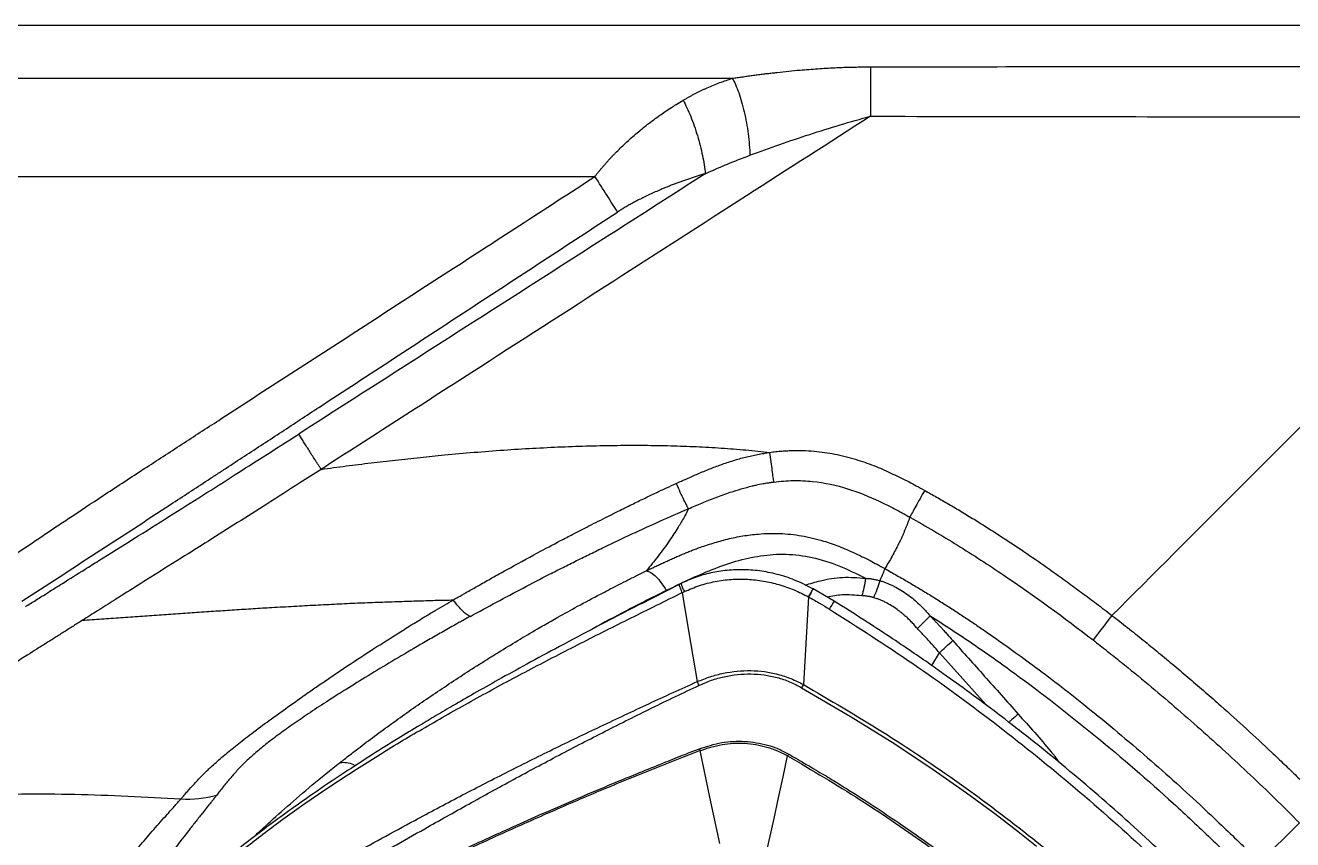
# Model space of a CAD drawing. Extents: x 0 to 84, y -21 to 126.
# Drawn here: x 64.05 to 74.48, y 68.35 to 75.05 of the extents above; entities that cross this region are included whole.
import ezdxf

# ---------------------------------------------------------------- set-up
doc = ezdxf.new("R2010")
doc.units = 0
doc.header["$MEASUREMENT"] = 0
doc.layers.add('1', color=4, linetype='Continuous')

# ---------------------------------------------------------------- blocks, each defined once
blk = doc.blocks.new('PRODIGY')
at = {"layer": '1', "color": 3, "linetype": 'Continuous', "lineweight": 25}
for p, q in [((47.723, 75.05), (77.849, 75.05)), ((48.125, 74.614), (69.869, 74.614)), ((48.307, 73.806), (68.739, 73.806)), ((69.449, 70.459), (69.431, 70.45)), ((70.532, 70.41), (70.533, 70.412)), ((70.533, 70.412), (70.534, 70.413)), ((70.708, 70.312), (70.534, 70.414)), ((70.497, 70.348), (70.455, 69.627)), ((71.512, 69.783), (71.575, 69.889)), ((71.575, 69.889), (71.958, 69.459)), ((69.581, 69.651), (69.595, 69.62)), ((70.455, 69.627), (70.44, 69.601)), ((69.599, 69.098), (69.605, 69.084)), ((74.537, 68.49), (74.21, 68.163))]:
    blk.add_line(p, q, dxfattribs=at)
at = {"layer": '1', "color": 3, "linetype": 'Continuous', "lineweight": 25, "flags": 128}
for points in [[(69.456, 70.382), (69.526, 69.972), (69.581, 69.651)], [(70.44, 69.601), (70.847, 69.362), (71.208, 69.138), (71.524, 68.927), (71.798, 68.736), (72.03, 68.566), (72.222, 68.419), (72.374, 68.298)], [(69.768, 68.318), (69.686, 68.701), (69.605, 69.084)], [(70.155, 68.258), (70.213, 68.524), (70.251, 68.696), (70.288, 68.868), (70.325, 69.04)]]:
    blk.add_lwpolyline(points, dxfattribs=at)
at = {"layer": '1', "color": 3, "linetype": 'Continuous', "lineweight": 25}
blk.add_arc((74.701, 67.824), 4.705, 148.0639, 148.9786, dxfattribs=at)
for points, knots in [([(69.869, 74.614), (69.883, 74.616), (69.91, 74.62), (69.952, 74.626), (69.993, 74.632), (70.034, 74.638), (70.075, 74.643), (70.116, 74.648), (70.157, 74.654), (70.198, 74.658), (70.257, 74.665), (70.333, 74.673), (70.444, 74.684), (70.571, 74.693), (70.687, 74.7), (70.773, 74.704), (70.832, 74.706), (70.891, 74.707), (70.948, 74.708), (70.987, 74.709), (71.006, 74.709)], [0, 0, 0, 0, 0.037209, 0.074291, 0.11125, 0.148089, 0.18481, 0.221416, 0.257912, 0.294299, 0.330581, 0.414283, 0.49661, 0.623724, 0.747001, 0.798521, 0.849564, 0.900147, 0.950287, 1, 1, 1, 1]), ([(71.006, 74.709), (71.354, 74.709), (72.079, 74.71), (73.21, 74.711), (74.427, 74.712), (75.731, 74.713), (76.629, 74.713), (77.092, 74.713)], [0, 0, 0, 0, 0.171551, 0.357326, 0.557326, 0.771551, 1, 1, 1, 1]), ([(71.006, 74.709), (71.006, 74.688), (71.006, 74.662), (71.006, 74.604), (71.007, 74.572), (71.007, 74.501), (71.007, 74.463), (71.007, 74.384), (71.007, 74.343), (71.007, 74.302)], [0, 0, 0, 0, 0.25, 0.25, 0.5, 0.5, 0.75, 0.75, 1, 1, 1, 1]), ([(69.464, 74.433), (69.472, 74.438), (69.486, 74.446), (69.509, 74.459), (69.531, 74.471), (69.553, 74.483), (69.575, 74.494), (69.597, 74.505), (69.619, 74.516), (69.641, 74.526), (69.673, 74.541), (69.715, 74.559), (69.767, 74.579), (69.818, 74.597), (69.853, 74.608), (69.869, 74.614)], [0, 0, 0, 0, 0.0572164, 0.1140603, 0.1705344, 0.2266418, 0.2823858, 0.3377698, 0.3927975, 0.4474727, 0.5017996, 0.6319083, 0.7582511, 0.8809179, 1, 1, 1, 1]), ([(69.869, 74.614), (69.887, 74.584), (69.905, 74.544), (69.939, 74.449), (69.954, 74.395), (69.981, 74.279), (69.992, 74.218), (70.008, 74.096), (70.013, 74.036), (70.015, 73.981)], [0, 0, 0, 0, 0.25, 0.25, 0.5, 0.5, 0.75, 0.75, 1, 1, 1, 1]), ([(68.739, 73.806), (68.743, 73.812), (68.752, 73.824), (68.766, 73.841), (68.78, 73.858), (68.795, 73.876), (68.81, 73.893), (68.825, 73.91), (68.84, 73.928), (68.856, 73.945), (68.872, 73.963), (68.889, 73.981), (68.928, 74.02), (68.993, 74.084), (69.082, 74.163), (69.176, 74.239), (69.254, 74.297), (69.319, 74.342), (69.364, 74.371), (69.413, 74.403), (69.445, 74.422), (69.464, 74.433)], [0, 0, 0, 0, 0.021624, 0.043554, 0.065788, 0.088328, 0.111174, 0.134326, 0.157784, 0.181548, 0.205618, 0.229994, 0.254675, 0.373362, 0.505267, 0.622017, 0.753225, 0.811235, 0.876703, 0.92657, 1, 1, 1, 1]), ([(69.464, 74.433), (69.486, 74.395), (69.507, 74.349), (69.547, 74.25), (69.566, 74.197), (69.599, 74.088), (69.613, 74.032), (69.635, 73.926), (69.643, 73.875), (69.647, 73.829)], [0, 0, 0, 0, 0.25, 0.25, 0.5, 0.5, 0.75, 0.75, 1, 1, 1, 1]), ([(71.007, 74.302), (70.667, 74.084), (69.962, 73.632), (68.869, 72.929), (67.701, 72.179), (66.899, 71.663), (66.485, 71.397)], [0, 0, 0, 0, 0.225574, 0.467427, 0.725565, 1, 1, 1, 1]), ([(70.015, 73.981), (70.177, 74.041), (70.341, 74.099), (70.59, 74.18), (70.673, 74.206), (70.84, 74.256), (70.923, 74.28), (71.007, 74.302)], [0, 0, 0, 0, 0.5, 0.5, 0.75, 0.75, 1, 1, 1, 1]), ([(71.007, 74.302), (71.514, 74.301), (72.02, 74.3), (73.033, 74.299), (73.539, 74.298), (74.555, 74.297), (75.063, 74.296), (76.079, 74.295), (76.586, 74.294), (77.093, 74.294)], [0, 0, 0, 0, 0.25, 0.25, 0.5, 0.5, 0.75, 0.75, 1, 1, 1, 1]), ([(77.093, 74.294), (76.75, 73.952), (76.408, 73.609), (75.725, 72.926), (75.383, 72.584), (74.359, 71.56), (73.677, 70.878), (72.994, 70.195)], [0, 0, 0, 0, 0.25, 0.25, 0.5, 0.5, 1, 1, 1, 1]), ([(63.828, 70.603), (63.86, 70.625), (63.924, 70.669), (64.022, 70.735), (64.123, 70.803), (64.225, 70.872), (64.33, 70.942), (64.498, 71.054), (64.738, 71.212), (65.045, 71.413), (65.356, 71.615), (65.765, 71.88), (66.478, 72.342), (67.504, 73.006), (68.326, 73.538), (68.739, 73.806)], [0, 0, 0, 0, 0.0196866, 0.0398436, 0.0604709, 0.0815687, 0.1031371, 0.1251762, 0.184711, 0.2503385, 0.312889, 0.3744837, 0.4993888, 0.7479009, 1, 1, 1, 1]), ([(69.647, 73.829), (69.089, 73.472), (68.532, 73.115), (67.417, 72.402), (66.859, 72.045), (66.302, 71.688)], [0, 0, 0, 0, 0.5, 0.5, 1, 1, 1, 1]), ([(68.925, 73.514), (68.9, 73.554), (68.87, 73.601), (68.807, 73.701), (68.773, 73.754), (68.739, 73.806)], [0, 0, 0, 0, 0.5, 0.5, 1, 1, 1, 1]), ([(69.647, 73.829), (69.636, 73.826), (69.614, 73.819), (69.581, 73.809), (69.549, 73.798), (69.516, 73.788), (69.484, 73.777), (69.453, 73.766), (69.421, 73.754), (69.391, 73.743), (69.36, 73.731), (69.33, 73.719), (69.3, 73.707), (69.249, 73.685), (69.179, 73.654), (69.108, 73.619), (69.056, 73.592), (69.021, 73.572), (68.988, 73.553), (68.956, 73.534), (68.935, 73.52), (68.925, 73.514)], [0, 0, 0, 0, 0.044794, 0.089162, 0.13311, 0.176641, 0.219763, 0.26248, 0.304798, 0.346724, 0.388262, 0.42942, 0.470204, 0.510619, 0.639076, 0.759568, 0.810113, 0.859396, 0.907448, 0.954304, 1, 1, 1, 1]), ([(64.022, 70.314), (64.226, 70.445), (64.43, 70.577), (64.838, 70.842), (65.042, 70.975), (65.348, 71.175), (65.45, 71.242), (65.578, 71.325), (65.604, 71.342), (65.654, 71.375), (65.679, 71.391), (65.754, 71.44), (65.804, 71.473), (65.905, 71.539), (65.956, 71.573), (66.059, 71.64), (66.212, 71.74), (66.365, 71.84), (66.877, 72.174), (67.286, 72.442), (68.105, 72.978), (68.515, 73.246), (68.925, 73.514)], [0, 0, 0, 0, 0.125, 0.125, 0.25, 0.25, 0.3125, 0.3125, 0.328125, 0.328125, 0.34375, 0.34375, 0.375, 0.375, 0.40625, 0.40625, 0.4375, 0.5, 0.5, 0.75, 0.75, 1, 1, 1, 1]), ([(64.051, 70.267), (64.079, 70.285), (64.142, 70.324), (64.243, 70.388), (64.378, 70.472), (64.517, 70.56), (64.81, 70.743), (65.134, 70.946), (65.508, 71.182), (65.766, 71.346), (66.029, 71.514), (66.204, 71.625), (66.302, 71.688)], [0, 0, 0, 0, 0.038095, 0.083203, 0.135332, 0.21748, 0.268353, 0.524481, 0.648727, 0.766552, 0.868763, 1, 1, 1, 1]), ([(66.485, 71.397), (66.483, 71.401), (66.478, 71.409), (66.471, 71.42), (66.464, 71.431), (66.456, 71.443), (66.449, 71.454), (66.442, 71.465), (66.429, 71.486), (66.41, 71.515), (66.386, 71.553), (66.363, 71.59), (66.345, 71.619), (66.331, 71.641), (66.321, 71.657), (66.311, 71.673), (66.305, 71.683), (66.302, 71.688)], [0, 0, 0, 0, 0.035775, 0.071491, 0.107172, 0.142844, 0.178534, 0.214266, 0.25007, 0.37507, 0.500007, 0.625003, 0.749945, 0.812342, 0.874715, 0.93722, 1, 1, 1, 1]), ([(66.485, 71.397), (66.52, 71.402), (66.588, 71.411), (66.691, 71.425), (66.794, 71.438), (66.896, 71.45), (66.997, 71.462), (67.098, 71.474), (67.199, 71.485), (67.3, 71.496), (67.4, 71.506), (67.629, 71.528), (67.984, 71.558), (68.382, 71.58), (68.693, 71.591), (68.919, 71.595), (69.142, 71.596), (69.325, 71.593), (69.468, 71.588), (69.573, 71.584), (69.676, 71.579), (69.779, 71.573), (69.88, 71.565), (69.98, 71.557), (70.079, 71.548), (70.145, 71.54), (70.177, 71.537)], [0, 0, 0, 0, 0.028103, 0.056086, 0.083951, 0.111696, 0.139321, 0.166827, 0.194213, 0.221479, 0.248625, 0.27565, 0.408134, 0.537053, 0.599035, 0.660101, 0.720256, 0.779508, 0.808083, 0.836364, 0.864354, 0.892053, 0.919465, 0.946592, 0.973436, 1, 1, 1, 1]), ([(69.408, 71.281), (69.423, 71.288), (69.447, 71.299), (69.476, 71.312), (69.506, 71.325), (69.541, 71.341), (69.604, 71.368), (69.681, 71.4), (69.779, 71.437), (69.876, 71.47), (69.961, 71.494), (70.028, 71.51), (70.078, 71.52), (70.128, 71.529), (70.161, 71.534), (70.177, 71.537)], [0, 0, 0, 0, 0.058937, 0.09794, 0.116503, 0.180912, 0.237539, 0.37009, 0.489238, 0.622916, 0.749716, 0.813427, 0.876341, 0.938523, 1, 1, 1, 1]), ([(70.177, 71.537), (70.186, 71.538), (70.202, 71.54), (70.227, 71.543), (70.252, 71.546), (70.276, 71.548), (70.301, 71.549), (70.326, 71.551), (70.351, 71.552), (70.4, 71.553), (70.472, 71.552), (70.591, 71.544), (70.737, 71.521), (70.873, 71.485), (70.979, 71.449), (71.076, 71.412), (71.168, 71.371), (71.258, 71.327), (71.322, 71.295), (71.387, 71.26), (71.43, 71.237), (71.453, 71.224)], [0, 0, 0, 0, 0.018572, 0.037153, 0.055745, 0.074353, 0.092981, 0.111634, 0.130315, 0.149028, 0.220582, 0.291337, 0.417396, 0.549108, 0.607173, 0.667411, 0.780998, 0.83415, 0.891416, 0.941496, 1, 1, 1, 1]), ([(70.177, 71.537), (70.181, 71.511), (70.184, 71.484), (70.19, 71.434), (70.193, 71.41), (70.199, 71.367), (70.201, 71.348), (70.206, 71.316), (70.208, 71.303), (70.209, 71.293)], [0, 0, 0, 0, 0.25, 0.25, 0.5, 0.5, 0.75, 0.75, 1, 1, 1, 1]), ([(66.485, 71.397), (66.427, 71.36), (66.278, 71.264), (65.969, 71.067), (65.643, 70.861), (65.313, 70.654), (65.082, 70.509), (64.899, 70.394), (64.764, 70.309), (64.65, 70.237), (64.562, 70.182), (64.521, 70.156)], [0, 0, 0, 0, 0.0890755, 0.2281055, 0.4725547, 0.5858288, 0.7308807, 0.8251706, 0.8659172, 0.9364009, 1, 1, 1, 1]), ([(67.573, 70.323), (67.592, 70.334), (67.634, 70.358), (67.705, 70.399), (67.793, 70.448), (67.896, 70.507), (68.056, 70.595), (68.243, 70.698), (68.426, 70.795), (68.567, 70.869), (68.696, 70.935), (68.821, 70.998), (68.939, 71.057), (69.039, 71.107), (69.143, 71.157), (69.239, 71.203), (69.326, 71.244), (69.382, 71.269), (69.408, 71.281)], [0, 0, 0, 0, 0.0314961, 0.0719124, 0.1213345, 0.1795348, 0.2461286, 0.3882116, 0.4916124, 0.5464696, 0.6179929, 0.7016263, 0.7471105, 0.8072323, 0.8622844, 0.9125799, 0.9584175, 1, 1, 1, 1]), ([(69.408, 71.281), (69.419, 71.257), (69.429, 71.233), (69.449, 71.188), (69.459, 71.167), (69.477, 71.131), (69.485, 71.114), (69.498, 71.089), (69.504, 71.079), (69.508, 71.073)], [0, 0, 0, 0, 0.25, 0.25, 0.5, 0.5, 0.75, 0.75, 1, 1, 1, 1]), ([(69.508, 71.073), (69.527, 71.081), (69.564, 71.097), (69.62, 71.12), (69.677, 71.144), (69.735, 71.166), (69.794, 71.188), (69.863, 71.212), (69.943, 71.237), (70.014, 71.256), (70.074, 71.27), (70.118, 71.279), (70.16, 71.286), (70.189, 71.29), (70.204, 71.292), (70.209, 71.293)], [0, 0, 0, 0, 0.082215, 0.165257, 0.249041, 0.333331, 0.418084, 0.503179, 0.631125, 0.758168, 0.804262, 0.881899, 0.938873, 0.977934, 1, 1, 1, 1]), ([(70.209, 71.293), (70.264, 71.3), (70.319, 71.304), (70.425, 71.306), (70.478, 71.303), (70.631, 71.288), (70.727, 71.266), (70.909, 71.21), (70.995, 71.174), (71.122, 71.115), (71.164, 71.094), (71.226, 71.061), (71.247, 71.05), (71.278, 71.033), (71.294, 71.025), (71.309, 71.016), (71.32, 71.01), (71.325, 71.007), (71.33, 71.004)], [0, 0, 0, 0, 0.125, 0.125, 0.25, 0.25, 0.5, 0.5, 0.75, 0.75, 0.875, 0.875, 0.9375, 0.9375, 0.96875, 0.984375, 0.984375, 1, 1, 1, 1]), ([(71.453, 71.224), (71.44, 71.201), (71.427, 71.178), (71.403, 71.134), (71.391, 71.113), (71.369, 71.075), (71.36, 71.057), (71.343, 71.027), (71.336, 71.014), (71.33, 71.004)], [0, 0, 0, 0, 0.25, 0.25, 0.5, 0.5, 0.75, 0.75, 1, 1, 1, 1]), ([(71.453, 71.224), (71.469, 71.215), (71.502, 71.197), (71.551, 71.169), (71.601, 71.14), (71.652, 71.111), (71.703, 71.081), (71.755, 71.05), (71.807, 71.018), (71.86, 70.986), (71.95, 70.93), (72.08, 70.847), (72.253, 70.733), (72.436, 70.607), (72.601, 70.49), (72.745, 70.384), (72.869, 70.292), (72.952, 70.228), (72.994, 70.195)], [0, 0, 0, 0, 0.030126, 0.060714, 0.091767, 0.123286, 0.155274, 0.187734, 0.220667, 0.254076, 0.287964, 0.392945, 0.502193, 0.623641, 0.7512, 0.830472, 0.913393, 1, 1, 1, 1]), ([(67.714, 70.188), (67.785, 70.227), (67.857, 70.266), (68.002, 70.344), (68.074, 70.383), (68.22, 70.459), (68.293, 70.497), (68.403, 70.553), (68.439, 70.572), (68.495, 70.599), (68.513, 70.609), (68.55, 70.627), (68.569, 70.637), (68.607, 70.656), (68.626, 70.665), (68.663, 70.683), (68.682, 70.693), (68.739, 70.72), (68.777, 70.739), (68.891, 70.794), (68.967, 70.83), (69.12, 70.901), (69.197, 70.936), (69.351, 71.005), (69.429, 71.039), (69.508, 71.073)], [0, 0, 0, 0, 0.125, 0.125, 0.25, 0.25, 0.375, 0.375, 0.4375, 0.4375, 0.46875, 0.46875, 0.5, 0.5, 0.53125, 0.53125, 0.5625, 0.5625, 0.625, 0.625, 0.75, 0.75, 0.875, 0.875, 1, 1, 1, 1]), ([(69.508, 71.073), (69.505, 71.066), (69.494, 71.043), (69.467, 70.992), (69.419, 70.911), (69.364, 70.826), (69.307, 70.747), (69.26, 70.684), (69.211, 70.622), (69.178, 70.582), (69.161, 70.562)], [0, 0, 0, 0, 0.035939, 0.131323, 0.286392, 0.501192, 0.626492, 0.751497, 0.876049, 1, 1, 1, 1]), ([(71.33, 71.004), (71.328, 70.996), (71.322, 70.979), (71.313, 70.955), (71.303, 70.93), (71.293, 70.905), (71.283, 70.881), (71.272, 70.857), (71.261, 70.832), (71.25, 70.808), (71.234, 70.775), (71.213, 70.733), (71.185, 70.682), (71.156, 70.631), (71.135, 70.598), (71.125, 70.581)], [0, 0, 0, 0, 0.0553876, 0.1109198, 0.1666016, 0.2224383, 0.278435, 0.3345967, 0.3909286, 0.4474357, 0.5041229, 0.6260289, 0.7492791, 0.8739205, 1, 1, 1, 1]), ([(71.33, 71.004), (71.464, 70.93), (71.595, 70.853), (71.852, 70.693), (71.979, 70.611), (72.355, 70.357), (72.599, 70.179), (72.839, 69.994)], [0, 0, 0, 0, 0.25, 0.25, 0.5, 0.5, 1, 1, 1, 1]), ([(69.161, 70.562), (69.173, 70.568), (69.197, 70.579), (69.233, 70.597), (69.27, 70.614), (69.306, 70.631), (69.342, 70.647), (69.378, 70.664), (69.414, 70.679), (69.45, 70.695), (69.485, 70.709), (69.521, 70.724), (69.557, 70.738), (69.619, 70.761), (69.71, 70.791), (69.831, 70.825), (69.956, 70.851), (70.099, 70.869), (70.261, 70.873), (70.441, 70.854), (70.604, 70.815), (70.75, 70.765), (70.856, 70.719), (70.941, 70.678), (71.002, 70.648), (71.063, 70.615), (71.104, 70.593), (71.125, 70.581)], [0, 0, 0, 0, 0.020574, 0.04098, 0.061213, 0.081274, 0.101159, 0.120868, 0.140399, 0.15975, 0.178922, 0.197913, 0.216725, 0.235356, 0.296758, 0.356634, 0.419112, 0.480999, 0.564953, 0.650366, 0.738523, 0.802149, 0.869865, 0.901533, 0.935279, 0.965536, 1, 1, 1, 1]), ([(69.325, 70.4), (69.327, 70.401), (69.329, 70.402), (69.333, 70.404), (69.336, 70.406), (69.34, 70.408), (69.342, 70.409), (69.346, 70.411), (69.348, 70.411), (69.357, 70.416), (69.365, 70.42), (69.388, 70.431), (69.404, 70.439), (69.45, 70.461), (69.481, 70.476), (69.575, 70.519), (69.639, 70.547), (69.768, 70.598), (69.833, 70.621), (69.966, 70.66), (70.034, 70.675), (70.171, 70.696), (70.241, 70.701), (70.383, 70.697), (70.455, 70.688), (70.6, 70.656), (70.673, 70.633), (70.819, 70.574), (70.892, 70.539), (70.966, 70.501)], [0, 0, 0, 0, 0.003906, 0.003906, 0.007813, 0.007813, 0.011719, 0.011719, 0.015625, 0.015625, 0.03125, 0.03125, 0.0625, 0.0625, 0.125, 0.125, 0.25, 0.25, 0.375, 0.375, 0.5, 0.5, 0.625, 0.625, 0.75, 0.75, 0.875, 0.875, 1, 1, 1, 1]), ([(66.642, 68.986), (66.654, 68.995), (66.68, 69.016), (66.724, 69.05), (66.778, 69.091), (66.84, 69.139), (66.931, 69.207), (67.048, 69.293), (67.237, 69.429), (67.482, 69.596), (67.708, 69.744), (67.865, 69.843), (67.969, 69.907), (68.102, 69.988), (68.247, 70.074), (68.359, 70.138), (68.468, 70.2), (68.603, 70.275), (68.742, 70.349), (68.85, 70.405), (68.919, 70.441), (68.994, 70.479), (69.075, 70.52), (69.132, 70.547), (69.161, 70.562)], [0, 0, 0, 0, 0.01686, 0.037468, 0.061673, 0.092702, 0.123789, 0.187065, 0.249828, 0.374444, 0.501941, 0.533209, 0.564939, 0.627579, 0.689444, 0.730233, 0.750856, 0.808626, 0.874227, 0.895704, 0.919021, 0.944193, 0.971206, 1, 1, 1, 1]), ([(69.161, 70.562), (69.172, 70.561), (69.185, 70.556), (69.213, 70.54), (69.227, 70.528), (69.257, 70.5), (69.271, 70.482), (69.299, 70.444), (69.313, 70.423), (69.325, 70.4)], [0, 0, 0, 0, 0.25, 0.25, 0.5, 0.5, 0.75, 0.75, 1, 1, 1, 1]), ([(70.54, 70.41), (70.494, 70.434), (70.403, 70.482), (70.258, 70.531), (70.113, 70.562), (69.969, 70.574), (69.828, 70.569), (69.693, 70.548), (69.566, 70.512), (69.488, 70.476), (69.449, 70.459)], [0, 0, 0, 0, 0.137243, 0.271787, 0.401563, 0.528554, 0.652435, 0.772744, 0.88866, 1, 1, 1, 1]), ([(71.125, 70.581), (71.121, 70.57), (71.116, 70.556), (71.102, 70.522), (71.093, 70.503), (71.083, 70.482)], [0, 0, 0, 0, 0.5, 0.5, 1, 1, 1, 1]), ([(71.125, 70.581), (71.142, 70.571), (71.175, 70.553), (71.225, 70.524), (71.275, 70.496), (71.324, 70.467), (71.372, 70.438), (71.42, 70.41), (71.468, 70.381), (71.515, 70.352), (71.561, 70.323), (71.607, 70.294), (71.653, 70.265), (71.698, 70.236), (71.742, 70.207), (71.786, 70.178), (71.83, 70.149), (71.873, 70.12), (71.915, 70.091), (72.001, 70.032), (72.135, 69.938), (72.324, 69.801), (72.531, 69.646), (72.763, 69.464), (73.09, 69.197), (73.413, 68.917), (73.705, 68.651), (73.885, 68.481), (74.027, 68.345), (74.131, 68.243), (74.188, 68.186), (74.21, 68.163)], [0, 0, 0, 0, 0.014792, 0.029474, 0.044047, 0.058512, 0.072872, 0.087129, 0.101287, 0.115345, 0.1293, 0.14315, 0.156894, 0.170529, 0.184054, 0.197468, 0.21077, 0.22396, 0.237038, 0.250002, 0.303134, 0.362501, 0.428165, 0.500112, 0.587398, 0.750151, 0.825928, 0.888788, 0.938748, 0.975818, 1, 1, 1, 1]), ([(69.432, 70.45), (69.318, 70.392), (69.089, 70.276), (68.761, 70.106), (68.457, 69.946), (68.187, 69.8), (67.953, 69.671), (67.752, 69.557), (67.582, 69.46), (67.434, 69.373), (67.282, 69.282), (67.106, 69.175), (66.896, 69.044), (66.662, 68.893), (66.441, 68.744), (66.238, 68.601), (66.057, 68.469), (65.874, 68.33), (65.694, 68.185), (65.519, 68.037), (65.418, 67.943), (65.366, 67.895)], [0, 0, 0, 0, 0.068824, 0.137751, 0.200365, 0.256601, 0.306578, 0.349651, 0.386803, 0.418053, 0.448121, 0.489709, 0.53925, 0.596408, 0.661103, 0.708518, 0.759501, 0.814264, 0.872901, 0.934724, 1, 1, 1, 1]), ([(69.432, 70.45), (69.432, 70.449), (69.431, 70.448), (69.432, 70.441), (69.436, 70.43), (69.442, 70.416), (69.448, 70.4), (69.454, 70.388), (69.456, 70.383)], [0, 0, 0, 0, 0.164848, 0.339682, 0.514569, 0.685226, 0.847932, 1, 1, 1, 1]), ([(69.449, 70.459), (69.449, 70.458), (69.448, 70.457), (69.45, 70.449), (69.454, 70.438), (69.46, 70.424), (69.467, 70.408), (69.472, 70.397), (69.475, 70.391)], [0, 0, 0, 0, 0.163991, 0.339184, 0.514368, 0.685219, 0.848009, 1, 1, 1, 1]), ([(69.475, 70.391), (69.516, 70.409), (69.598, 70.444), (69.728, 70.477), (69.861, 70.495), (69.994, 70.496), (70.126, 70.481), (70.254, 70.451), (70.38, 70.408), (70.458, 70.368), (70.497, 70.348)], [0, 0, 0, 0, 0.126237, 0.252471, 0.378246, 0.503558, 0.627705, 0.751268, 0.876501, 1, 1, 1, 1]), ([(70.47, 70.445), (70.511, 70.458), (70.611, 70.488), (70.778, 70.516), (70.903, 70.506), (70.966, 70.501)], [0, 0, 0, 0, 0.26243, 0.630591, 1, 1, 1, 1]), ([(70.497, 70.348), (70.503, 70.359), (70.512, 70.375), (70.522, 70.392), (70.528, 70.403), (70.532, 70.41), (70.534, 70.414), (70.534, 70.413), (70.533, 70.413)], [0, 0, 0, 0, 0.2992672, 0.4609318, 0.6261926, 0.7914279, 0.9530328, 1, 1, 1, 1]), ([(70.534, 70.413), (70.534, 70.413), (70.534, 70.414), (70.532, 70.41), (70.528, 70.403), (70.522, 70.392), (70.513, 70.375), (70.504, 70.359), (70.498, 70.348)], [0, 0, 0, 0, 0.047005, 0.208643, 0.373889, 0.539128, 0.700771, 1, 1, 1, 1]), ([(70.966, 70.501), (70.963, 70.476), (70.959, 70.449), (70.948, 70.4), (70.942, 70.376), (70.935, 70.357)], [0, 0, 0, 0, 0.5, 0.5, 1, 1, 1, 1]), ([(70.966, 70.501), (70.966, 70.501), (70.967, 70.501), (70.968, 70.501), (70.97, 70.5), (70.974, 70.5), (70.983, 70.5), (70.996, 70.499), (71.01, 70.497), (71.03, 70.494), (71.054, 70.49), (71.073, 70.485), (71.083, 70.482)], [0, 0, 0, 0, 0.007898, 0.01583, 0.031648, 0.063261, 0.126397, 0.252364, 0.377247, 0.503012, 0.750127, 1, 1, 1, 1]), ([(71.083, 70.482), (71.077, 70.459), (71.069, 70.434), (71.051, 70.384), (71.041, 70.361), (71.031, 70.342)], [0, 0, 0, 0, 0.5, 0.5, 1, 1, 1, 1]), ([(71.083, 70.482), (71.087, 70.481), (71.096, 70.478), (71.11, 70.474), (71.123, 70.469), (71.136, 70.464), (71.149, 70.459), (71.162, 70.454), (71.175, 70.448), (71.189, 70.441), (71.216, 70.428), (71.258, 70.404), (71.311, 70.369), (71.362, 70.329), (71.402, 70.294), (71.433, 70.264), (71.455, 70.241), (71.477, 70.217), (71.49, 70.2), (71.497, 70.192)], [0, 0, 0, 0, 0.02737, 0.054866, 0.082502, 0.110291, 0.138246, 0.16638, 0.194705, 0.223233, 0.251975, 0.374741, 0.50129, 0.623746, 0.750291, 0.812122, 0.874323, 0.936935, 1, 1, 1, 1]), ([(64.521, 70.156), (64.573, 70.16), (64.679, 70.167), (64.836, 70.178), (64.994, 70.189), (65.151, 70.2), (65.307, 70.211), (65.463, 70.222), (65.618, 70.232), (65.772, 70.242), (65.926, 70.252), (66.089, 70.262), (66.26, 70.271), (66.439, 70.281), (66.613, 70.29), (66.783, 70.298), (66.948, 70.304), (67.11, 70.31), (67.268, 70.315), (67.422, 70.32), (67.523, 70.322), (67.573, 70.323)], [0, 0, 0, 0, 0.051945, 0.103782, 0.155484, 0.207027, 0.258383, 0.309527, 0.360432, 0.411072, 0.461424, 0.511467, 0.571321, 0.629717, 0.686675, 0.742217, 0.796374, 0.849183, 0.900688, 0.950941, 1, 1, 1, 1]), ([(65.331, 68.686), (65.34, 68.696), (65.358, 68.717), (65.394, 68.758), (65.43, 68.798), (65.47, 68.842), (65.504, 68.877), (65.541, 68.914), (65.593, 68.963), (65.662, 69.024), (65.764, 69.108), (65.881, 69.2), (66.017, 69.302), (66.17, 69.413), (66.307, 69.51), (66.422, 69.591), (66.513, 69.653), (66.608, 69.717), (66.742, 69.807), (66.913, 69.919), (67.091, 70.032), (67.234, 70.121), (67.334, 70.182), (67.424, 70.236), (67.499, 70.28), (67.549, 70.309), (67.573, 70.323)], [0, 0, 0, 0, 0.0337, 0.06685, 0.133048, 0.160536, 0.197546, 0.236499, 0.261066, 0.3266, 0.38527, 0.443109, 0.505092, 0.563949, 0.622877, 0.652607, 0.682701, 0.713429, 0.744176, 0.809798, 0.871029, 0.902731, 0.935391, 0.958031, 0.979584, 1, 1, 1, 1]), ([(65.344, 67.827), (65.411, 67.892), (65.545, 68.021), (65.794, 68.233), (66.073, 68.45), (66.379, 68.67), (66.71, 68.89), (67.062, 69.111), (67.432, 69.329), (67.816, 69.544), (68.213, 69.757), (68.62, 69.967), (69.035, 70.175), (69.316, 70.313), (69.456, 70.383)], [0, 0, 0, 0, 0.083648, 0.167746, 0.251461, 0.334457, 0.417447, 0.500935, 0.584377, 0.667337, 0.750217, 0.833367, 0.916826, 1, 1, 1, 1]), ([(67.714, 70.188), (67.697, 70.193), (67.676, 70.207), (67.627, 70.253), (67.6, 70.285), (67.573, 70.323)], [0, 0, 0, 0, 0.5, 0.5, 1, 1, 1, 1]), ([(69.325, 70.4), (69.203, 70.339), (68.984, 70.229), (68.778, 70.117), (68.686, 70.067)], [0, 0, 0, 0, 0.553378, 1, 1, 1, 1]), ([(69.456, 70.382), (69.46, 70.384), (69.466, 70.387), (69.472, 70.39), (69.475, 70.391)], [0, 0, 0, 0, 0.560006, 1, 1, 1, 1]), ([(70.498, 70.348), (70.498, 70.348), (70.497, 70.348), (70.497, 70.348), (70.497, 70.349)], [0, 0, 0, 0, 0.5610345, 1, 1, 1, 1]), ([(70.498, 70.348), (70.53, 70.33), (70.587, 70.297), (70.644, 70.263), (70.669, 70.248)], [0, 0, 0, 0, 0.5600071, 1, 1, 1, 1]), ([(70.935, 70.357), (70.881, 70.362), (70.785, 70.371), (70.692, 70.354), (70.651, 70.346)], [0, 0, 0, 0, 0.5612561, 1, 1, 1, 1]), ([(76.418, 64.498), (76.372, 64.576), (76.285, 64.721), (76.16, 64.919), (76.054, 65.084), (75.966, 65.218), (75.82, 65.436), (75.524, 65.86), (75.071, 66.454), (74.521, 67.106), (73.991, 67.676), (73.465, 68.194), (72.95, 68.662), (72.516, 69.026), (72.176, 69.295), (71.942, 69.472), (71.758, 69.608), (71.612, 69.712), (71.49, 69.799), (71.339, 69.903), (71.157, 70.025), (70.944, 70.165), (70.79, 70.261), (70.708, 70.312)], [0, 0, 0, 0, 0.033201, 0.061621, 0.085456, 0.10469, 0.120112, 0.181265, 0.29293, 0.392547, 0.492182, 0.576755, 0.661373, 0.745916, 0.78311, 0.81961, 0.852831, 0.866767, 0.884899, 0.907265, 0.93387, 0.964717, 1, 1, 1, 1]), ([(71.031, 70.342), (71.026, 70.343), (71.018, 70.346), (71.005, 70.349), (70.992, 70.351), (70.98, 70.353), (70.968, 70.355), (70.957, 70.356), (70.946, 70.357), (70.938, 70.357), (70.935, 70.357)], [0, 0, 0, 0, 0.141419, 0.278039, 0.409902, 0.537057, 0.659568, 0.777507, 0.890954, 1, 1, 1, 1]), ([(71.393, 70.087), (71.389, 70.092), (71.381, 70.101), (71.369, 70.115), (71.356, 70.13), (71.342, 70.144), (71.328, 70.158), (71.313, 70.173), (71.298, 70.187), (71.281, 70.201), (71.264, 70.216), (71.246, 70.23), (71.218, 70.25), (71.181, 70.276), (71.14, 70.299), (71.106, 70.315), (71.08, 70.326), (71.055, 70.335), (71.039, 70.34), (71.031, 70.342)], [0, 0, 0, 0, 0.040497, 0.082065, 0.124724, 0.168496, 0.213402, 0.259468, 0.306718, 0.355179, 0.404859, 0.455745, 0.507829, 0.634356, 0.75637, 0.823451, 0.886363, 0.945193, 1, 1, 1, 1]), ([(70.669, 70.248), (70.899, 70.101), (71.359, 69.807), (72.02, 69.324), (72.658, 68.812), (73.271, 68.27), (73.826, 67.731), (74.325, 67.202), (74.774, 66.689), (75.203, 66.158), (75.609, 65.609), (75.996, 65.046), (76.233, 64.657), (76.352, 64.462)], [0, 0, 0, 0, 0.100069, 0.199913, 0.299747, 0.399786, 0.499827, 0.583023, 0.66622, 0.749552, 0.833045, 0.916507, 1, 1, 1, 1]), ([(64.521, 70.156), (64.496, 70.14), (64.446, 70.108), (64.371, 70.061), (64.296, 70.013), (64.221, 69.966), (64.146, 69.919), (64.06, 69.864), (63.96, 69.802), (63.81, 69.708), (63.625, 69.593), (63.407, 69.459), (63.197, 69.332), (62.997, 69.211), (62.81, 69.099), (62.636, 68.997), (62.48, 68.906), (62.34, 68.826), (62.218, 68.755), (62.129, 68.704), (62.064, 68.667), (62.002, 68.631), (61.945, 68.598), (61.892, 68.566), (61.866, 68.551), (61.854, 68.543)], [0, 0, 0, 0, 0.020987, 0.041982, 0.062979, 0.083976, 0.104969, 0.125958, 0.156787, 0.189247, 0.252252, 0.3145, 0.375873, 0.436285, 0.496016, 0.555509, 0.615243, 0.675943, 0.738104, 0.801933, 0.834381, 0.867105, 0.9332, 0.968898, 1, 1, 1, 1]), ([(67.714, 70.188), (67.701, 70.181), (67.676, 70.167), (67.638, 70.146), (67.596, 70.123), (67.547, 70.095), (67.474, 70.054), (67.382, 70.002), (67.24, 69.919), (67.068, 69.818), (66.873, 69.7), (66.727, 69.61), (66.613, 69.538), (66.507, 69.471), (66.378, 69.386), (66.245, 69.295), (66.127, 69.21), (66.024, 69.131), (65.934, 69.056), (65.856, 68.985), (65.79, 68.917), (65.742, 68.862), (65.706, 68.818), (65.678, 68.784), (65.652, 68.75), (65.634, 68.728), (65.626, 68.717)], [0, 0, 0, 0, 0.011865, 0.023224, 0.034077, 0.050457, 0.067992, 0.101699, 0.135202, 0.201317, 0.265663, 0.327504, 0.349907, 0.386542, 0.443513, 0.499308, 0.554849, 0.611181, 0.6693, 0.729802, 0.792913, 0.858784, 0.893178, 0.928455, 0.96631, 1, 1, 1, 1]), ([(71.393, 70.087), (71.407, 70.102), (71.425, 70.119), (71.461, 70.155), (71.48, 70.174), (71.497, 70.192)], [0, 0, 0, 0, 0.5, 0.5, 1, 1, 1, 1]), ([(71.497, 70.192), (71.616, 70.118), (71.733, 70.041), (71.964, 69.884), (72.079, 69.803), (72.419, 69.554), (72.642, 69.381), (73.078, 69.023), (73.291, 68.839), (73.604, 68.554), (73.707, 68.458), (73.86, 68.312), (73.911, 68.263), (74.012, 68.164), (74.062, 68.115), (74.112, 68.065)], [0, 0, 0, 0, 0.125, 0.125, 0.25, 0.25, 0.5, 0.5, 0.75, 0.75, 0.875, 0.875, 0.9375, 0.9375, 1, 1, 1, 1]), ([(71.497, 70.192), (71.503, 70.186), (71.514, 70.174), (71.532, 70.156), (71.551, 70.136), (71.57, 70.115), (71.591, 70.093), (71.612, 70.069), (71.644, 70.034), (71.668, 70.006), (71.684, 69.988)], [0, 0, 0, 0, 0.086907, 0.179409, 0.277514, 0.381229, 0.490559, 0.60298, 0.732852, 1, 1, 1, 1]), ([(72.994, 70.195), (72.978, 70.175), (72.962, 70.154), (72.931, 70.114), (72.917, 70.095), (72.889, 70.06), (72.877, 70.043), (72.855, 70.015), (72.846, 70.003), (72.839, 69.994)], [0, 0, 0, 0, 0.25, 0.25, 0.5, 0.5, 0.75, 0.75, 1, 1, 1, 1]), ([(72.994, 70.195), (73.016, 70.179), (73.058, 70.146), (73.123, 70.095), (73.187, 70.045), (73.251, 69.993), (73.315, 69.941), (73.379, 69.889), (73.443, 69.836), (73.507, 69.783), (73.571, 69.729), (73.635, 69.675), (73.699, 69.62), (73.763, 69.564), (73.827, 69.508), (73.941, 69.408), (74.102, 69.262), (74.275, 69.102), (74.412, 68.972), (74.514, 68.873), (74.617, 68.773), (74.685, 68.706), (74.719, 68.672)], [0, 0, 0, 0, 0.035203, 0.070559, 0.10606, 0.141703, 0.177484, 0.213402, 0.249459, 0.28566, 0.322009, 0.358517, 0.395196, 0.432061, 0.46913, 0.506424, 0.628752, 0.752282, 0.813696, 0.875337, 0.937381, 1, 1, 1, 1]), ([(71.575, 69.889), (71.562, 69.903), (71.531, 69.938), (71.489, 69.986), (71.448, 70.029), (71.419, 70.061), (71.401, 70.079), (71.393, 70.087)], [0, 0, 0, 0, 0.210329, 0.51759, 0.713776, 0.874569, 1, 1, 1, 1]), ([(72.839, 69.994), (72.878, 69.963), (72.916, 69.933), (72.993, 69.872), (73.031, 69.842), (73.145, 69.751), (73.219, 69.69), (73.44, 69.506), (73.582, 69.383), (73.862, 69.135), (73.999, 69.01), (74.269, 68.755), (74.403, 68.625), (74.537, 68.49)], [0, 0, 0, 0, 0.0625, 0.0625, 0.125, 0.125, 0.25, 0.25, 0.5, 0.5, 0.75, 0.75, 1, 1, 1, 1]), ([(71.575, 69.889), (71.59, 69.903), (71.608, 69.919), (71.646, 69.954), (71.666, 69.972), (71.684, 69.988)], [0, 0, 0, 0, 0.5, 0.5, 1, 1, 1, 1]), ([(71.684, 69.988), (71.771, 69.891), (71.95, 69.69), (72.13, 69.489), (72.222, 69.384)], [0, 0, 0, 0, 0.48214, 1, 1, 1, 1]), ([(69.581, 69.651), (69.617, 69.665), (69.687, 69.693), (69.833, 69.731), (69.985, 69.747), (70.135, 69.735), (70.246, 69.713), (70.354, 69.678), (70.421, 69.644), (70.455, 69.627)], [0, 0, 0, 0, 0.125716, 0.25132, 0.500681, 0.625644, 0.750734, 0.875041, 1, 1, 1, 1]), ([(69.595, 69.62), (69.629, 69.635), (69.696, 69.664), (69.838, 69.703), (69.985, 69.719), (70.131, 69.708), (70.239, 69.687), (70.343, 69.653), (70.408, 69.618), (70.44, 69.601)], [0, 0, 0, 0, 0.1260011, 0.2516175, 0.5011877, 0.6261939, 0.7511775, 0.8751467, 1, 1, 1, 1]), ([(65.598, 67.559), (65.644, 67.588), (65.737, 67.646), (65.895, 67.743), (66.071, 67.847), (66.268, 67.961), (66.487, 68.085), (66.727, 68.22), (66.984, 68.362), (67.283, 68.525), (67.624, 68.706), (68.005, 68.902), (68.393, 69.095), (68.786, 69.284), (69.182, 69.47), (69.448, 69.591), (69.581, 69.651)], [0, 0, 0, 0, 0.06234, 0.124818, 0.187363, 0.250453, 0.313852, 0.376637, 0.439459, 0.502671, 0.586016, 0.668823, 0.751616, 0.834542, 0.917364, 1, 1, 1, 1]), ([(65.67, 67.513), (65.718, 67.539), (65.813, 67.593), (65.976, 67.68), (66.155, 67.778), (66.355, 67.888), (66.577, 68.01), (66.816, 68.146), (67.071, 68.29), (67.365, 68.456), (67.698, 68.643), (68.067, 68.846), (68.443, 69.047), (68.823, 69.243), (69.207, 69.436), (69.466, 69.559), (69.595, 69.62)], [0, 0, 0, 0, 0.062319, 0.124752, 0.187451, 0.250906, 0.314486, 0.37751, 0.44061, 0.503895, 0.587131, 0.669779, 0.75236, 0.835034, 0.917582, 1, 1, 1, 1]), ([(70.455, 69.627), (70.673, 69.499), (71.11, 69.244), (71.74, 68.821), (72.346, 68.366), (72.922, 67.879), (73.468, 67.361), (73.981, 66.809), (74.461, 66.226), (74.907, 65.614), (75.323, 64.979), (75.571, 64.538), (75.695, 64.318)], [0, 0, 0, 0, 0.100262, 0.200594, 0.300842, 0.400493, 0.499762, 0.599107, 0.699009, 0.799378, 0.89967, 1, 1, 1, 1]), ([(72.222, 69.384), (72.213, 69.376), (72.194, 69.359), (72.167, 69.335), (72.152, 69.322), (72.146, 69.316)], [0, 0, 0, 0, 0.373839, 0.747658, 1, 1, 1, 1]), ([(72.222, 69.384), (72.268, 69.333), (72.359, 69.232), (72.472, 69.102), (72.538, 69.02), (72.555, 68.988), (72.555, 68.987)], [0, 0, 0, 0, 0.393695, 0.789941, 0.995019, 1, 1, 1, 1]), ([(69.599, 69.098), (69.66, 69.118), (69.781, 69.157), (69.973, 69.166), (70.13, 69.14), (70.25, 69.099), (70.306, 69.069), (70.334, 69.055)], [0, 0, 0, 0, 0.250614, 0.500738, 0.749747, 0.874803, 1, 1, 1, 1]), ([(65.847, 67.382), (65.854, 67.385), (65.896, 67.407), (65.975, 67.446), (66.075, 67.499), (66.176, 67.552), (66.273, 67.601), (66.388, 67.657), (66.521, 67.724), (66.674, 67.803), (66.85, 67.888), (67.031, 67.975), (67.228, 68.069), (67.44, 68.169), (67.665, 68.274), (67.896, 68.381), (68.13, 68.486), (68.371, 68.593), (68.591, 68.688), (68.784, 68.77), (68.953, 68.84), (69.132, 68.913), (69.31, 68.985), (69.466, 69.048), (69.559, 69.083), (69.599, 69.098)], [0, 0, 0, 0, 0.009738, 0.054602, 0.100033, 0.132056, 0.170263, 0.205637, 0.248795, 0.300159, 0.346151, 0.397485, 0.446642, 0.498592, 0.555879, 0.611205, 0.664279, 0.721091, 0.779345, 0.816198, 0.852883, 0.894557, 0.93795, 0.973138, 1, 1, 1, 1]), ([(69.605, 69.084), (69.457, 69.026), (69.162, 68.911), (68.724, 68.73), (68.291, 68.542), (67.865, 68.352), (67.503, 68.183), (67.203, 68.041), (66.963, 67.925), (66.733, 67.817), (66.501, 67.7), (66.266, 67.591), (66.043, 67.479), (65.912, 67.414), (65.847, 67.381)], [0, 0, 0, 0, 0.0993044, 0.1988024, 0.298385, 0.3983176, 0.4984056, 0.5609174, 0.6237896, 0.6873654, 0.750255, 0.8333897, 0.9165325, 1, 1, 1, 1]), ([(69.605, 69.084), (69.664, 69.103), (69.783, 69.141), (69.972, 69.15), (70.126, 69.124), (70.243, 69.083), (70.298, 69.054), (70.325, 69.04)], [0, 0, 0, 0, 0.251368, 0.501783, 0.750728, 0.875562, 1, 1, 1, 1]), ([(70.334, 69.055), (70.333, 69.052), (70.33, 69.047), (70.327, 69.042), (70.325, 69.04)], [0, 0, 0, 0, 0.559882, 1, 1, 1, 1]), ([(70.334, 69.055), (70.348, 69.046), (70.385, 69.025), (70.452, 68.986), (70.53, 68.94), (70.606, 68.896), (70.671, 68.857), (70.732, 68.819), (70.793, 68.781), (70.904, 68.711), (71.061, 68.61), (71.314, 68.44), (71.615, 68.226), (71.979, 67.949), (72.352, 67.643), (72.731, 67.305), (73.125, 66.921), (73.532, 66.483), (73.946, 65.986), (74.292, 65.524), (74.577, 65.108), (74.749, 64.839), (74.858, 64.661), (74.908, 64.578), (74.958, 64.494), (75.005, 64.413), (75.053, 64.329), (75.1, 64.246), (75.132, 64.188), (75.146, 64.161)], [0, 0, 0, 0, 0.007015, 0.018363, 0.033423, 0.04585, 0.056436, 0.065972, 0.076735, 0.087613, 0.12255, 0.157338, 0.219069, 0.281467, 0.354683, 0.42722, 0.500115, 0.591822, 0.685047, 0.779146, 0.840884, 0.903128, 0.916964, 0.930721, 0.945004, 0.958992, 0.971501, 0.986828, 1, 1, 1, 1]), ([(65.925, 68.368), (65.958, 68.399), (66.042, 68.478), (66.204, 68.623), (66.406, 68.798), (66.563, 68.924), (66.642, 68.986)], [0, 0, 0, 0, 0.178423, 0.455017, 0.728587, 1, 1, 1, 1]), ([(66.642, 68.986), (66.659, 68.987), (66.694, 68.989), (66.738, 68.977), (66.761, 68.962), (66.765, 68.959)], [0, 0, 0, 0, 0.442596, 0.885195, 1, 1, 1, 1]), ([(70.325, 69.04), (70.526, 68.922), (70.926, 68.686), (71.502, 68.292), (72.056, 67.871), (72.585, 67.422), (73.084, 66.943), (73.553, 66.436), (73.994, 65.901), (74.404, 65.34), (74.788, 64.758), (75.017, 64.354), (75.131, 64.152)], [0, 0, 0, 0, 0.100345, 0.20059, 0.300906, 0.400755, 0.500092, 0.599382, 0.699069, 0.799349, 0.899659, 1, 1, 1, 1]), ([(61.854, 68.543), (61.995, 68.562), (62.138, 68.58), (62.424, 68.614), (62.568, 68.631), (62.857, 68.661), (63.002, 68.674), (63.291, 68.697), (63.437, 68.707), (63.727, 68.72), (63.873, 68.725), (64.165, 68.728), (64.311, 68.727), (64.603, 68.721), (64.749, 68.716), (65.04, 68.702), (65.186, 68.694), (65.331, 68.686)], [0, 0, 0, 0, 0.125, 0.125, 0.25, 0.25, 0.375, 0.375, 0.5, 0.5, 0.625, 0.625, 0.75, 0.75, 0.875, 0.875, 1, 1, 1, 1]), ([(64.488, 67.691), (64.504, 67.712), (64.534, 67.75), (64.576, 67.802), (64.611, 67.847), (64.64, 67.883), (64.662, 67.91), (64.678, 67.93), (64.703, 67.96), (64.74, 68.006), (64.791, 68.067), (64.833, 68.118), (64.867, 68.158), (64.903, 68.199), (64.947, 68.25), (65.019, 68.332), (65.11, 68.436), (65.193, 68.531), (65.249, 68.593), (65.278, 68.625), (65.304, 68.655), (65.322, 68.676), (65.331, 68.686)], [0, 0, 0, 0, 0.0594437, 0.1107954, 0.1540706, 0.1892808, 0.2164338, 0.2355348, 0.2465869, 0.3073989, 0.3699439, 0.4288457, 0.4603238, 0.4903903, 0.5525975, 0.6150841, 0.7413228, 0.870383, 0.907248, 0.9350846, 0.9698985, 1, 1, 1, 1]), ([(65.626, 68.717), (65.62, 68.71), (65.609, 68.696), (65.591, 68.673), (65.572, 68.649), (65.547, 68.618), (65.511, 68.572), (65.463, 68.512), (65.391, 68.42), (65.302, 68.306), (65.212, 68.192), (65.15, 68.115), (65.116, 68.073), (65.084, 68.033), (65.041, 67.979), (64.985, 67.908), (64.922, 67.827), (64.855, 67.74), (64.81, 67.681), (64.788, 67.652)], [0, 0, 0, 0, 0.019595, 0.041123, 0.064522, 0.089228, 0.128549, 0.19237, 0.256233, 0.382139, 0.508323, 0.571427, 0.600774, 0.630469, 0.688492, 0.754003, 0.836221, 0.918219, 1, 1, 1, 1])]:
    blk.add_open_spline(points, degree=3, knots=knots, dxfattribs=at)
for points in [[(69.647, 73.829), (69.767, 73.884), (69.89, 73.934), (70.015, 73.981)], [(65.331, 68.686), (65.431, 68.681), (65.53, 68.692), (65.626, 68.717)]]:
    blk.add_open_spline(points, degree=3, dxfattribs=at)

msp = doc.modelspace()

# ---------------------------------------------------------------- block references
at = {"layer": '1'}
msp.add_blockref('PRODIGY', (0, 0), dxfattribs=at)

doc.saveas('drawing.dxf')
